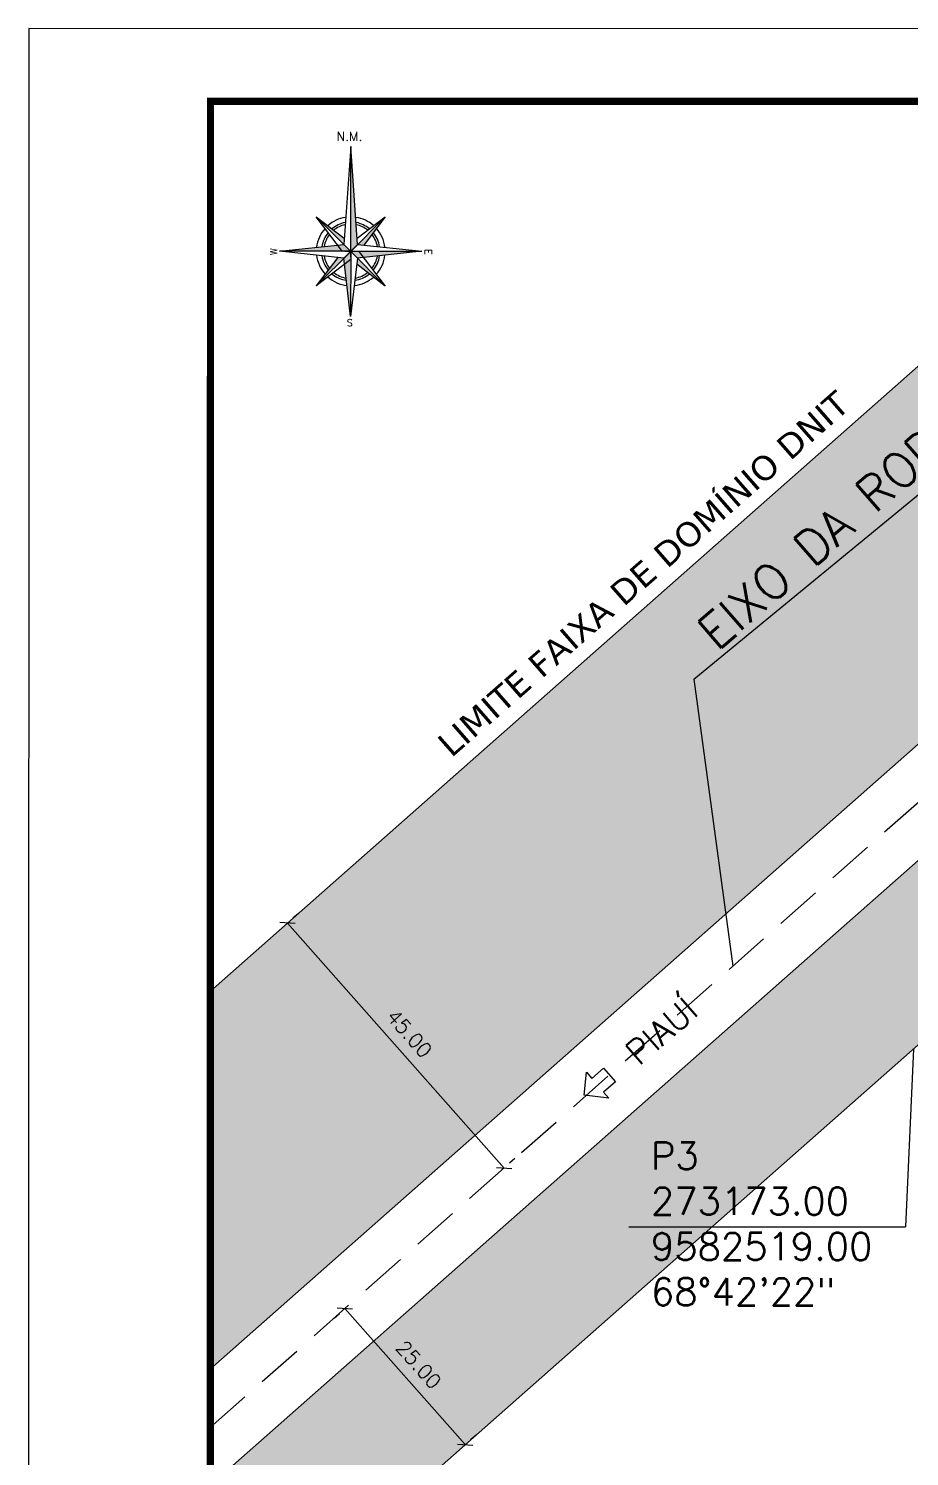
# Model space of a CAD drawing. Header units: millimetres. Extents: x 272118 to 273910, y 9581933 to 9583029.
# Drawn here: x 272581.8 to 272703.1, y 9582527.2 to 9582723.7 of the extents above; entities that cross this region are included whole.
import ezdxf

# ---------------------------------------------------------------- set-up
doc = ezdxf.new("R2010")
doc.units = ezdxf.units.MM
doc.header["$PDMODE"] = 35
doc.linetypes.add('HIDDEN', pattern=[9.525, 6.35, -3.175])
for name, color, linetype in [('ARQ-COTAS', 30, 'Continuous'), ('ARQ-FOLHA', 7, 'Continuous'), ('ARQ-PENA-01', 1, 'Continuous'), ('ARQ-PENA-05', 5, 'Continuous'), ('ARQ-TEXTO2', 2, 'Continuous'), ('ARQ-TEXTO3', 3, 'Continuous')]:
    doc.layers.add(name, color=color, linetype=linetype)
doc.styles.add('Agt', font='verdana.ttf', dxfattribs={"height": 1.6})
doc.styles.add('ROMANS', font='romans.shx')
doc.styles.add('Romans_Anot', font='romans.shx')
doc.styles.add('ROMANT', font='romant.shx')
doc.dimstyles.new('Escala 1-100', dxfattribs={"dimscale": 10, "dimtxt": 0.2, "dimasz": 0.15, "dimexe": 0.1, "dimexo": 0.2, "dimgap": 0.15, "dimtad": 1, "dimzin": 4, "dimdsep": 46, "dimtxsty": 'Romans_Anot', "dimblk": 'OBLIQUE', "dimcen": 0.25, "dimclrd": 256, "dimclre": 256, "dimclrt": 2, "dimaunit": 1, "dimadec": 3, "dimazin": 0, "dimtfac": 1, "dimtix": 1, "dimtmove": 2, "dimatfit": 3, "dimfxl": 0, "dimlwd": -1, "dimlwe": -1, "dimarcsym": 0})
doc.dimstyles.new('Escala 1-1000', dxfattribs={"dimscale": 15, "dimtxt": 0.2, "dimasz": 0.15, "dimexe": 0.1, "dimexo": 0.2, "dimgap": 0.15, "dimtad": 1, "dimzin": 4, "dimdsep": 46, "dimtxsty": 'Romans_Anot', "dimblk": 'OBLIQUE', "dimcen": 0.25, "dimse1": 1, "dimse2": 1, "dimsd1": 1, "dimsd2": 1, "dimclrd": 256, "dimclre": 256, "dimclrt": 2, "dimaunit": 1, "dimadec": 3, "dimazin": 0, "dimtfac": 1, "dimtix": 1, "dimtmove": 2, "dimatfit": 3, "dimfxl": 0, "dimlwd": -1, "dimlwe": -1, "dimarcsym": 0})

# ---------------------------------------------------------------- blocks, each defined once
blk = doc.blocks.new('FOLHA A3')
at = {"layer": 'ARQ-FOLHA'}
for p, q in [((420, 0), (0, 0)), ((0, 0), (0, -297))]:
    blk.add_line(p, q, dxfattribs=at)
at = {"layer": 'ARQ-FOLHA', "const_width": 1}
blk.add_lwpolyline([(410, -10), (25, -10), (25, -287), (410, -287), (410, -10)], dxfattribs=at)
blk = doc.blocks.new('ROSAV')
at = {"layer": 'ARQ-FOLHA'}
for p, q in [((0.001, 2.296), (-0.152, 0.152)), ((0.001, -0.13), (0.001, 2.296)), ((0.154, 0.152), (0.001, 2.296)), ((-0.759, 0.759), (-0.143, 0.288)), ((-0.178, -0.001), (-0.759, 0.759)), ((0.001, -0.001), (-0.759, 0.759)), ((0.001, -0.001), (0.761, 0.759)), ((0.145, 0.288), (0.761, 0.759)), ((0.761, 0.759), (0.286, 0.138)), ((-1.562, 0), (-0.151, 0.152)), ((0.002, 0), (-1.562, 0)), ((-0.151, -0.152), (-1.562, 0)), ((-0.151, -0.152), (0.154, 0.152)), ((-0.151, 0.152), (0.154, -0.152)), ((0.154, 0.152), (1.565, 0)), ((0.001, -0.001), (-0.759, -0.76)), ((-0.283, -0.138), (-0.759, -0.76)), ((0.001, -0.18), (-0.759, -0.76)), ((0.001, -1.429), (-0.151, -0.152)), ((-0.128, 0), (0.13, 0)), ((0.002, 0), (0.001, -1.429)), ((0.001, -0.001), (0.76, -0.761)), ((0.154, -0.152), (0.001, -1.429)), ((0.002, 0), (1.565, 0)), ((0.76, -0.761), (0.138, -0.285)), ((1.565, 0), (0.154, -0.152)), ((0.18, -0.001), (0.76, -0.761))]:
    blk.add_line(p, q, dxfattribs=at)
for radius, start, end in [(0.754, 98.86, 131.8077), (0.642, 101.0654, 129.9139), (0.754, 48.2753, 81.2591), (0.642, 50.1886, 79.0772), (0.754, 138.3478, 173.2628), (0.642, 140.2742, 170.9836), (0.595, 141.3286, 169.7333), (0.595, 102.2746, 128.8776), (0.595, 51.2357, 77.8811), (0.595, 10.2353, 38.8272), (0.642, 8.9855, 39.8675), (0.754, 6.7073, 41.7683), (0.754, 186.6633, 221.676), (0.642, 188.9333, 219.7584), (0.595, 190.1786, 218.7089), (0.595, 321.0861, 349.8036), (0.642, 320.0507, 351.0484), (0.754, 318.1586, 353.3174), (0.754, 228.2311, 263.7951), (0.642, 230.1363, 261.4952), (0.595, 231.1789, 260.2333), (0.754, 276.131, 311.6367), (0.642, 278.4218, 309.7119), (0.595, 279.6786, 308.6585)]:
    blk.add_arc((0.002, 0), radius, start, end, dxfattribs=at)
for points in [[(0.002, 0), (0.001, 2.296), (0.154, 0.153), (0.001, 2.296)], [(-0.152, 0.152), (-0.759, 0.759), (-0.143, 0.288), (-0.759, 0.759)], [(0.761, 0.759), (0.154, 0.153), (0.761, 0.759), (0.286, 0.138)], [(0.002, 0), (-1.562, 0), (-0.151, 0.152), (-1.562, 0)], [(-0.151, -0.152), (-0.759, -0.76), (-0.283, -0.138), (-0.759, -0.76)], [(0.001, -1.429), (0.002, 0), (0.001, -1.429), (-0.151, -0.152)], [(1.565, 0), (0.154, -0.152), (1.565, 0), (0.002, 0)], [(0.76, -0.761), (0.154, -0.154), (0.76, -0.761), (0.138, -0.285)]]:
    blk.add_solid(points, dxfattribs=at)
at = {"layer": 'ARQ-FOLHA', "style": 'ROMANT'}
blk.add_text('N.M.', height=0.2022, dxfattribs=at).set_placement((-0.312, 2.421))
for s, height, rotation, p in [('W', 0.15, 89.9877, (-1.615, -0.086)), ('E', 0.156, 269.9877, (1.627, 0.051)), ('S', 0.15, 359.9877, (-0.084, -1.64))]:
    blk.add_text(s, height=height, rotation=rotation, dxfattribs=at).set_placement(p)
blk = doc.blocks.new('*D45')
at = {"layer": 'Defpoints', "color": 0, "transparency": 16777216}
for p in [(272764.9, 9582639.37), (272770.61, 9582632.9), (272689.93, 9582573.19)]:
    blk.add_point(p, dxfattribs=at)
at = {"layer": 'ARQ-COTAS', "color": 2, "transparency": 16777216, "insert": (272730.65, 9582602.62), "char_height": 3, "attachment_point": 5, "rotation": 41.4389, "style": 'Romans_Anot'}
blk.add_mtext('100.00', dxfattribs=at)
blk = doc.blocks.new('_Oblique')
at = {"color": 0, "linetype": 'ByBlock', "lineweight": -2}
blk.add_line((-0.5, -0.5), (0.5, 0.5), dxfattribs=at)
blk = doc.blocks.new('*D71')
at = {"layer": 'ARQ-COTAS', "transparency": 16777216}
for p, q in [((272618.97, 9582601.96), (272618.22, 9582601.3)), ((272647.28, 9582566.93), (272617.47, 9582600.64)), ((272648.75, 9582568.23), (272648.03, 9582567.59))]:
    blk.add_line(p, q, dxfattribs=at)
at = {"layer": 'Defpoints', "color": 0, "transparency": 16777216}
for p in [(272617.47, 9582600.64), (272617.47, 9582600.64), (272647.25, 9582566.9)]:
    blk.add_point(p, dxfattribs=at)
at = {"layer": 'ARQ-COTAS', "transparency": 16777216, "xscale": 1.5, "yscale": 1.5, "zscale": 1.5}
for p, rotation in [((272617.47, 9582600.64), 131.4803139294384), ((272647.28, 9582566.93), 311.4803139294384)]:
    blk.add_blockref('_Oblique', p, dxfattribs=dict(at, rotation=rotation))
at = {"layer": 'ARQ-COTAS', "color": 2, "transparency": 16777216, "insert": (272634.25, 9582585.44), "char_height": 2, "attachment_point": 5, "rotation": 311.4803, "style": 'Romans_Anot'}
blk.add_mtext('45.00', dxfattribs=at)
blk = doc.blocks.new('*D73')
at = {"layer": 'ARQ-COTAS', "transparency": 16777216}
for p, q in [((272623.89, 9582546.28), (272624.63, 9582546.93)), ((272625.38, 9582547.59), (272641.93, 9582528.86)), ((272643.43, 9582530.19), (272642.68, 9582529.52))]:
    blk.add_line(p, q, dxfattribs=at)
at = {"layer": 'Defpoints', "color": 0, "transparency": 16777216}
for p in [(272625.39, 9582547.6), (272641.93, 9582528.86), (272641.93, 9582528.86)]:
    blk.add_point(p, dxfattribs=at)
at = {"layer": 'ARQ-COTAS', "transparency": 16777216, "xscale": 1.5, "yscale": 1.5, "zscale": 1.5}
for p, rotation in [((272625.38, 9582547.59), 131.4803139294384), ((272641.93, 9582528.86), 311.4803139294384)]:
    blk.add_blockref('_Oblique', p, dxfattribs=dict(at, rotation=rotation))
at = {"layer": 'ARQ-COTAS', "color": 2, "transparency": 16777216, "insert": (272635.53, 9582539.88), "char_height": 2, "attachment_point": 5, "rotation": 311.4803, "style": 'Romans_Anot'}
blk.add_mtext('25.00', dxfattribs=at)

msp = doc.modelspace()

# ---------------------------------------------------------------- hatches: boundary and pattern name
h = msp.add_hatch()
h.set_pattern_fill('DOTS', color=256, scale=2, angle=-0.00936, style=0)
h.set_pattern_definition([(359.990636837, (-1521.6293, 44.6655), (1.588018831, 3.1747405315), [0, -3.175])])
h.paths.add_polyline_path([(272606.838, 9582497.877), (272606.842, 9582523.225), (272822.586, 9582713.689), (272851.289, 9582713.685)])
h.paths.add_polyline_path([(272606.845, 9582539.235), (272606.853, 9582591.266), (272745.54, 9582713.702), (272804.457, 9582713.692)])

# ---------------------------------------------------------------- linework, layer by layer
at = {"layer": 'ARQ-COTAS', "linetype": 'Continuous'}
for p, q in [((272673.405, 9582634.212), (272724.194, 9582675.954)), ((272673.405, 9582634.212), (272678.765, 9582594.724)), ((272703.646, 9582583.341), (272702.52, 9582558.852)), ((272664.439, 9582558.858), (272702.52, 9582558.852))]:
    msp.add_line(p, q, dxfattribs=at)
at = {"layer": 'ARQ-PENA-01'}
for p, q in [((272606.842, 9582523.225), (272822.586, 9582713.689)), ((272606.845, 9582539.235), (272804.457, 9582713.692))]:
    msp.add_line(p, q, dxfattribs=at)
at = {"layer": 'ARQ-PENA-01', "linetype": 'HIDDEN'}
msp.add_line((272606.843, 9582531.23), (272813.521, 9582713.691), dxfattribs=at)
at = {"layer": 'ARQ-PENA-05'}
for p, q in [((272606.838, 9582497.877), (272851.289, 9582713.685)), ((272606.853, 9582591.266), (272745.54, 9582713.702))]:
    msp.add_line(p, q, dxfattribs=at)
at = {"layer": 'ARQ-TEXTO3'}
msp.add_lwpolyline([(272659.346, 9582579.259), (272660.979, 9582580.678), (272662.625, 9582578.784), (272660.991, 9582577.365), (272661.723, 9582576.524), (272658.285, 9582576.977), (272658.614, 9582580.101)], close=True, dxfattribs=at)

# ---------------------------------------------------------------- block references
at = {"xscale": 6.274878904502839, "yscale": 6.274878904502839, "zscale": 6.274878904502839, "rotation": 359.9906368366318}
msp.add_blockref('ROSAV', (272626.161, 9582693.075), dxfattribs=at)
at = {"layer": 'ARQ-FOLHA', "rotation": 359.9906368366318}
msp.add_blockref('FOLHA A3', (272581.875, 9582723.729), dxfattribs=at)

# ---------------------------------------------------------------- texts
at = {"color": 7, "lineweight": 0, "insert": (272666.471, 9582648.672), "char_height": 3.375, "attachment_point": 5, "rotation": 41.22498, "style": 'Agt'}
msp.add_mtext('\\A1;LIMITE FAIXA DE DOMÍNIO DNIT', dxfattribs=at)
at = {"layer": 'ARQ-TEXTO2', "insert": (272667.502, 9582570.487), "char_height": 3.744, "attachment_point": 1, "rotation": 359.99064, "style": 'ROMANS'}
msp.add_mtext('P3\\P{\\C2;273173.00\\P9582519.00\\P68°42\'22"}', dxfattribs=at)
at = {"layer": 'ARQ-TEXTO3', "attachment_point": 5, "rotation": 40.99064, "style": 'ROMANS'}
for s, insert, char_height in [('EIXO DA RODOVIA', (272695.988, 9582657.991), 4.8), ('PIAUÍ', (272668.96, 9582585.779), 3.36)]:
    msp.add_mtext(s, dxfattribs=dict(at, insert=insert, char_height=char_height))

# ---------------------------------------------------------------- dimensions: what is measured, and where the dimension line sits
at = {"layer": 'ARQ-COTAS'}
dim = msp.add_aligned_dim(p1=(272689.935, 9582573.186), p2=(272764.901, 9582639.368), distance=-8.626, dimstyle='Escala 1-1000', dxfattribs=at)
dim.commit()
dim.dimension.update_dxf_attribs({"geometry": '*D45', "text_midpoint": (272730.645, 9582602.621)})
for base, p1, p2, picture, middle in [((272617.471, 9582600.639), (272647.253, 9582566.904), (272617.471, 9582600.639), '*D71', (272634.247, 9582585.438)), ((272641.934, 9582528.861), (272625.389, 9582547.603), (272641.934, 9582528.861), '*D73', (272635.528, 9582539.882))]:
    dim = msp.add_linear_dim(base=base, p1=p1, p2=p2, angle=131.48031, dimstyle='Escala 1-100', dxfattribs=at)
    dim.commit()
    dim.dimension.update_dxf_attribs({"geometry": picture, "text_midpoint": middle})

doc.saveas('drawing.dxf')
